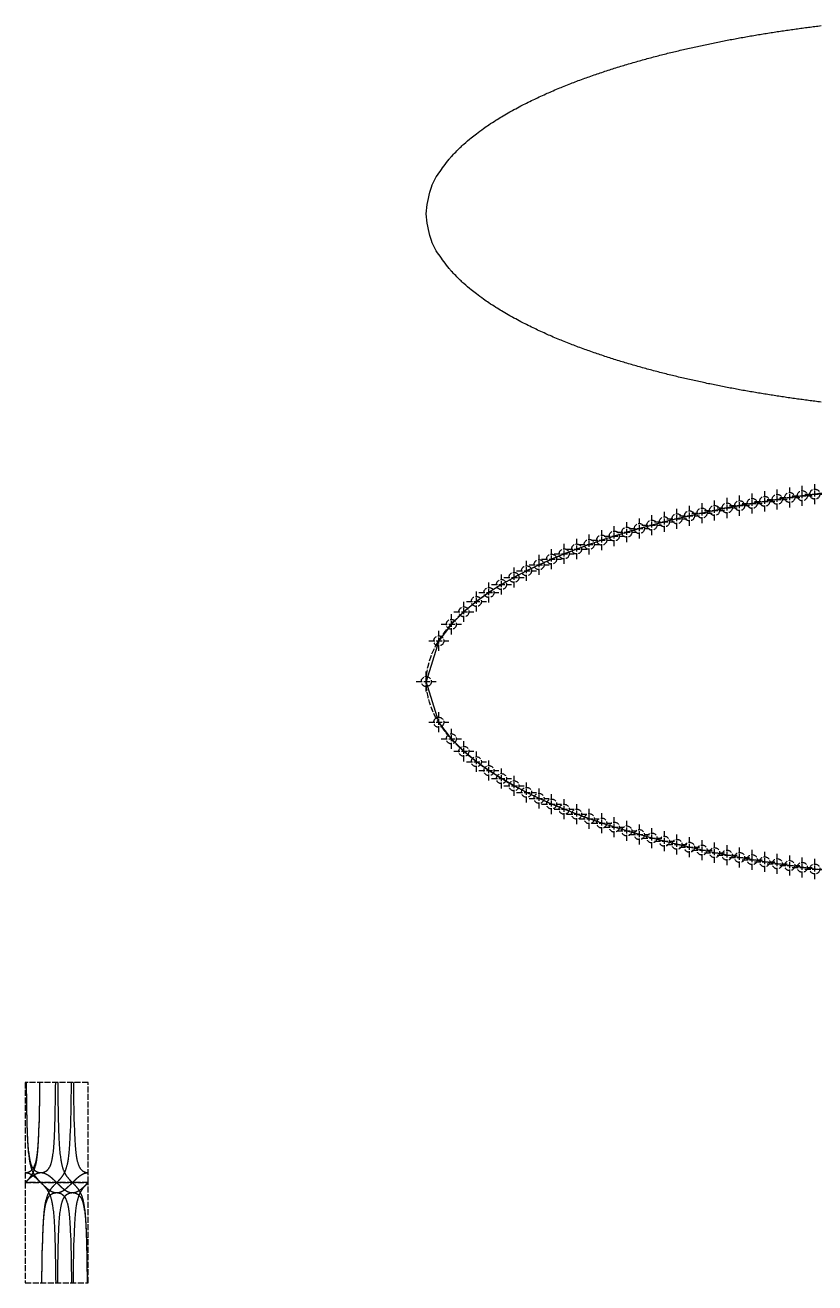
# Model space of a CAD drawing. Header units: millimetres. Extents: x 0 to 1270, y -21 to 350.
# Drawn here: x 0 to 78.8, y -10 to 115.5 of the extents above; entities that cross this region are included whole.
import ezdxf

# ---------------------------------------------------------------- set-up
doc = ezdxf.new("R2010")
doc.units = ezdxf.units.MM
doc.header["$LTSCALE"] = 0.05
doc.header["$PDMODE"] = 34
doc.header["$PDSIZE"] = 1
doc.linetypes.add('ACAD_ISO02W100', pattern=[15, 12, -3])
doc.layers.add('0-Object', color=7, linetype='Continuous', lineweight=30)
doc.layers.add('0-Sketch', color=32, linetype='ACAD_ISO02W100')

msp = doc.modelspace()

# ---------------------------------------------------------------- linework, layer by layer
at = {"layer": '0-Object'}
msp.add_lwpolyline([(79.381, 77.892, -0.0010201), (78.749, 77.971, -0.0010697), (78.132, 78.05, -0.001043), (77.499, 78.134, -0.0010978), (76.883, 78.218, -0.0010683), (76.249, 78.308, -0.0011286), (75.633, 78.398, -0.0010961), (74.999, 78.493, -0.0011627), (74.384, 78.589, -0.0011268), (73.749, 78.69, -0.0012003), (73.135, 78.791, -0.0011607), (72.499, 78.899, -0.0012419), (71.885, 79.006, -0.001198), (71.249, 79.12, -0.001288), (70.636, 79.233, -0.0012392), (69.999, 79.354, -0.0013391), (69.387, 79.473, -0.0012849), (68.749, 79.601, -0.001396), (68.138, 79.727, -0.0013356), (67.499, 79.863, -0.0014596), (66.889, 79.996, -0.001392), (66.249, 80.139, -0.0015309), (65.64, 80.279, -0.0014549), (64.999, 80.43, -0.001611), (64.391, 80.577, -0.0015253), (63.749, 80.737, -0.0017017), (63.142, 80.893, -0.0016045), (62.499, 81.062, -0.0018047), (61.893, 81.226, -0.0016939), (61.249, 81.405, -0.0019226), (60.645, 81.578, -0.0017954), (59.999, 81.767, -0.0020582), (59.397, 81.949, -0.0019112), (58.749, 82.151, -0.0022157), (58.149, 82.343, -0.0020443), (57.499, 82.557, -0.0024001), (56.901, 82.76, -0.0021983), (56.249, 82.988, -0.0026183), (55.653, 83.203, -0.002378), (54.999, 83.446, -0.0028796), (54.406, 83.673, -0.0025897), (53.749, 83.934, -0.0031969), (53.159, 84.175, -0.0028416), (52.499, 84.455, -0.0035887), (51.914, 84.713, -0.0031452), (51.249, 85.015, -0.0040821), (50.669, 85.29, -0.0035158), (49.999, 85.619, -0.0047191), (49.425, 85.913, -0.0039753), (48.749, 86.274, -0.0055666), (48.183, 86.591, -0.0045538), (47.499, 86.992, -0.0067399), (46.945, 87.334, -0.0052922), (46.249, 87.787, -0.0084527), (45.712, 88.158, -0.0062353), (44.999, 88.681, -0.0111516), (44.493, 89.081, -0.0073534), (43.749, 89.715, -0.0159639), (43.375, 90.065, -0.0065303), (42.499, 90.961, -0.0282153), (42.283, 91.216, -0.0054302), (41.249, 92.613, -0.0820513), (40.448, 94.221, -0.0588913), (39.999, 96.674), (39.999, 96.674), (39.999, 96.674), (39.999, 96.674), (39.999, 96.674), (39.999, 96.674), (39.999, 96.674), (39.999, 96.674), (39.999, 96.674), (39.999, 96.674), (39.999, 96.674), (39.999, 96.674), (39.999, 96.674), (39.999, 96.674), (39.999, 96.674), (39.999, 96.674), (39.999, 96.674), (39.999, 96.674), (39.999, 96.674), (39.999, 96.674), (39.999, 96.674), (39.999, 96.674), (39.999, 96.674), (39.999, 96.674), (39.999, 96.674), (39.999, 96.674), (39.999, 96.674), (39.999, 96.674), (39.999, 96.674), (39.999, 96.674), (39.999, 96.674), (39.999, 96.674), (39.999, 96.674), (39.999, 96.674), (39.999, 96.674), (39.999, 96.674), (39.999, 96.674), (39.999, 96.674), (39.999, 96.674), (39.999, 96.674), (39.999, 96.674), (39.999, 96.674), (39.999, 96.674), (39.999, 96.674), (39.999, 96.674), (39.999, 96.674), (39.999, 96.674), (39.999, 96.674), (39.999, 96.674), (39.999, 96.674), (39.999, 96.674), (39.999, 96.674), (39.999, 96.674), (39.999, 96.674), (39.999, 96.674), (39.999, 96.674), (39.999, 96.674), (39.999, 96.674), (39.999, 96.674), (39.999, 96.674), (39.999, 96.674), (39.999, 96.674), (39.999, 96.674), (39.999, 96.674), (39.999, 96.674), (39.999, 96.674), (39.999, 96.674), (39.999, 96.674), (39.999, 96.674), (39.999, 96.674), (39.999, 96.674), (39.999, 96.674), (39.999, 96.674), (39.999, 96.674), (39.999, 96.674), (39.999, 96.674), (39.999, 96.674), (39.999, 96.674), (39.999, 96.674), (39.999, 96.674), (39.999, 96.674), (39.999, 96.674), (39.999, 96.674), (39.999, 96.674), (39.999, 96.674), (39.999, 96.674), (39.999, 96.674), (39.999, 96.674), (39.999, 96.674), (39.999, 96.674), (39.999, 96.674), (39.999, 96.674), (39.999, 96.674), (39.999, 96.674), (39.999, 96.674), (39.999, 96.674), (39.999, 96.674), (39.999, 96.674), (39.999, 96.674), (39.999, 96.674), (39.999, 96.674), (39.999, 96.674), (39.999, 96.674, -0.0588913), (40.448, 99.128, -0.0820513), (41.249, 100.736, -0.0054302), (42.283, 102.132, -0.0282153), (42.499, 102.388, -0.0065303), (43.375, 103.284, -0.0159639), (43.749, 103.634, -0.0073534), (44.493, 104.268, -0.0111516), (44.999, 104.668, -0.0062353), (45.712, 105.191, -0.0084527), (46.249, 105.562, -0.0052922), (46.945, 106.015, -0.0067399), (47.499, 106.357, -0.0045538), (48.183, 106.758, -0.0055666), (48.749, 107.074, -0.0039753), (49.425, 107.436, -0.0047191), (49.999, 107.73, -0.0035158), (50.669, 108.059, -0.0040821), (51.249, 108.334, -0.0031452), (51.914, 108.636, -0.0035887), (52.499, 108.894, -0.0028416), (53.159, 109.173, -0.0031969), (53.749, 109.415, -0.0025897), (54.406, 109.676, -0.0028796), (54.999, 109.903, -0.002378), (55.653, 110.146, -0.0026183), (56.249, 110.361, -0.0021983), (56.901, 110.589, -0.0024001), (57.499, 110.792, -0.0020443), (58.149, 111.006, -0.0022157), (58.749, 111.198, -0.0019112), (59.397, 111.399, -0.0020582), (59.999, 111.582, -0.0017954), (60.645, 111.771, -0.0019226), (61.249, 111.944, -0.0016939), (61.893, 112.123, -0.0018047), (62.499, 112.287, -0.0016045), (63.142, 112.456, -0.0017017), (63.749, 112.612, -0.0015253), (64.391, 112.772, -0.001611), (64.999, 112.919, -0.0014549), (65.64, 113.07, -0.0015309), (66.249, 113.21, -0.001392), (66.889, 113.353, -0.0014596), (67.499, 113.486, -0.0013356), (68.138, 113.622, -0.001396), (68.749, 113.748, -0.0012849), (69.387, 113.876, -0.0013391), (69.999, 113.995, -0.0012392), (70.636, 114.116, -0.001288), (71.249, 114.229, -0.001198), (71.885, 114.343, -0.0012419), (72.499, 114.45, -0.0011607), (73.135, 114.558, -0.0012003), (73.749, 114.659, -0.0011268), (74.384, 114.76, -0.0011627), (74.999, 114.856, -0.0010961), (75.633, 114.951, -0.0011286), (76.249, 115.041, -0.0010683), (76.883, 115.13, -0.0010978), (77.499, 115.215, -0.001043), (78.132, 115.299, -0.0010697), (78.749, 115.378, -0.0010201), (79.381, 115.457, -0.0010443)], format="xyb", dxfattribs=at)
for points in [[(80, 68.856), (78.75, 68.704), (77.5, 68.54), (76.25, 68.366), (75, 68.181), (73.75, 67.984), (72.5, 67.776), (71.25, 67.554), (70, 67.321), (68.75, 67.073), (67.5, 66.812), (66.25, 66.536), (65, 66.245), (63.75, 65.937), (62.5, 65.612), (61.25, 65.27), (60, 64.907), (58.75, 64.524), (57.5, 64.118), (56.25, 63.687), (55, 63.229), (53.75, 62.741), (52.5, 62.219), (51.25, 61.659), (50, 61.055), (48.75, 60.4), (47.5, 59.682), (46.25, 58.888), (45, 57.993), (43.75, 56.96), (42.5, 55.713), (41.25, 54.061), (40, 50), (40, 50), (40, 50), (40, 50), (40, 50), (40, 50), (40, 50), (40, 50), (40, 50), (40, 50), (40, 50), (40, 50), (40, 50), (40, 50), (40, 50), (40, 50), (40, 50), (40, 50), (40, 50), (40, 50), (40, 50), (40, 50), (40, 50), (40, 50), (40, 50), (40, 50), (40, 50), (40, 50), (40, 50), (40, 50), (40, 50), (40, 50), (40, 50), (40, 50), (40, 50), (40, 50), (40, 50), (40, 50), (40, 50), (40, 50), (40, 50), (40, 50), (40, 50), (40, 50), (40, 50), (40, 50), (40, 50), (40, 50), (40, 50), (40, 50), (40, 50), (40, 50)], [(80, 31.144), (78.75, 31.296), (77.5, 31.46), (76.25, 31.634), (75, 31.819), (73.75, 32.016), (72.5, 32.224), (71.25, 32.446), (70, 32.679), (68.75, 32.927), (67.5, 33.188), (66.25, 33.464), (65, 33.755), (63.75, 34.063), (62.5, 34.388), (61.25, 34.73), (60, 35.093), (58.75, 35.476), (57.5, 35.882), (56.25, 36.313), (55, 36.771), (53.75, 37.259), (52.5, 37.781), (51.25, 38.341), (50, 38.945), (48.75, 39.6), (47.5, 40.318), (46.25, 41.112), (45, 42.007), (43.75, 43.04), (42.5, 44.287), (41.25, 45.939), (40, 50), (40, 50), (40, 50), (40, 50), (40, 50), (40, 50), (40, 50), (40, 50), (40, 50), (40, 50), (40, 50), (40, 50), (40, 50), (40, 50), (40, 50), (40, 50), (40, 50), (40, 50), (40, 50), (40, 50), (40, 50), (40, 50), (40, 50), (40, 50), (40, 50), (40, 50), (40, 50), (40, 50), (40, 50), (40, 50), (40, 50), (40, 50), (40, 50), (40, 50), (40, 50), (40, 50), (40, 50), (40, 50), (40, 50), (40, 50), (40, 50), (40, 50), (40, 50), (40, 50), (40, 50), (40, 50), (40, 50), (40, 50), (40, 50), (40, 50), (40, 50), (40, 50)], [(0, 0), (0.017, 0.017), (0.035, 0.035), (0.052, 0.052), (0.07, 0.07), (0.087, 0.087), (0.105, 0.105), (0.122, 0.123), (0.14, 0.141), (0.157, 0.158), (0.175, 0.176), (0.192, 0.194), (0.209, 0.213), (0.227, 0.231), (0.244, 0.249), (0.262, 0.268), (0.279, 0.287), (0.297, 0.306), (0.314, 0.325), (0.332, 0.344), (0.349, 0.364), (0.367, 0.384), (0.384, 0.404), (0.401, 0.424), (0.419, 0.445), (0.436, 0.466), (0.454, 0.488), (0.471, 0.51), (0.489, 0.532), (0.506, 0.554), (0.524, 0.577), (0.541, 0.601), (0.559, 0.625), (0.576, 0.649), (0.593, 0.675), (0.611, 0.7), (0.628, 0.727), (0.646, 0.754), (0.663, 0.781), (0.681, 0.81), (0.698, 0.839), (0.716, 0.869), (0.733, 0.9), (0.75, 0.933), (0.768, 0.966), (0.785, 1), (0.803, 1.036), (0.82, 1.072), (0.838, 1.111), (0.855, 1.15), (0.873, 1.192), (0.89, 1.235), (0.908, 1.28), (0.925, 1.327), (0.942, 1.376), (0.96, 1.428), (0.977, 1.483), (0.995, 1.54), (1.012, 1.6), (1.03, 1.664), (1.047, 1.732), (1.065, 1.804), (1.082, 1.881), (1.1, 1.963), (1.117, 2.05), (1.134, 2.145), (1.152, 2.246), (1.169, 2.356), (1.187, 2.475), (1.204, 2.605), (1.222, 2.747), (1.239, 2.904), (1.257, 3.078), (1.274, 3.271), (1.292, 3.487), (1.309, 3.732), (1.326, 4.011), (1.344, 4.331), (1.361, 4.705), (1.379, 5.145), (1.396, 5.671), (1.414, 6.314), (1.431, 7.115), (1.449, 8.144), (1.466, 9.514), (1.472, 10)], [(0, 1), (0.017, 1), (0.035, 1.001), (0.052, 1.001), (0.07, 1.002), (0.087, 1.004), (0.105, 1.006), (0.122, 1.008), (0.14, 1.01), (0.157, 1.012), (0.175, 1.015), (0.192, 1.019), (0.209, 1.022), (0.227, 1.026), (0.244, 1.031), (0.262, 1.035), (0.279, 1.04), (0.297, 1.046), (0.314, 1.051), (0.332, 1.058), (0.349, 1.064), (0.367, 1.071), (0.384, 1.079), (0.401, 1.086), (0.419, 1.095), (0.436, 1.103), (0.454, 1.113), (0.471, 1.122), (0.489, 1.133), (0.506, 1.143), (0.524, 1.155), (0.541, 1.167), (0.559, 1.179), (0.576, 1.192), (0.593, 1.206), (0.611, 1.221), (0.628, 1.236), (0.646, 1.252), (0.663, 1.269), (0.681, 1.287), (0.698, 1.305), (0.716, 1.325), (0.733, 1.346), (0.75, 1.367), (0.768, 1.39), (0.785, 1.414), (0.803, 1.44), (0.82, 1.466), (0.838, 1.494), (0.855, 1.524), (0.873, 1.556), (0.89, 1.589), (0.908, 1.624), (0.925, 1.662), (0.942, 1.701), (0.96, 1.743), (0.977, 1.788), (0.995, 1.836), (1.012, 1.887), (1.03, 1.942), (1.047, 2), (1.065, 2.063), (1.082, 2.13), (1.1, 2.203), (1.117, 2.281), (1.134, 2.366), (1.152, 2.459), (1.169, 2.559), (1.187, 2.669), (1.204, 2.79), (1.222, 2.924), (1.239, 3.072), (1.257, 3.236), (1.274, 3.42), (1.292, 3.628), (1.309, 3.864), (1.326, 4.134), (1.344, 4.445), (1.361, 4.81), (1.379, 5.241), (1.396, 5.759), (1.414, 6.392), (1.431, 7.185), (1.449, 8.206), (1.466, 9.567), (1.471, 10)], [(0.099, 10), (0.105, 9.514), (0.122, 8.144), (0.14, 7.115), (0.157, 6.314), (0.175, 5.671), (0.192, 5.145), (0.209, 4.705), (0.227, 4.331), (0.244, 4.011), (0.262, 3.732), (0.279, 3.487), (0.297, 3.271), (0.314, 3.078), (0.332, 2.904), (0.349, 2.747), (0.367, 2.605), (0.384, 2.475), (0.401, 2.356), (0.419, 2.246), (0.436, 2.145), (0.454, 2.05), (0.471, 1.963), (0.489, 1.881), (0.506, 1.804), (0.524, 1.732), (0.541, 1.664), (0.559, 1.6), (0.576, 1.54), (0.593, 1.483), (0.611, 1.428), (0.628, 1.376), (0.646, 1.327), (0.663, 1.28), (0.681, 1.235), (0.698, 1.192), (0.716, 1.15), (0.733, 1.111), (0.75, 1.072), (0.768, 1.036), (0.785, 1), (0.803, 0.966), (0.82, 0.933), (0.838, 0.9), (0.855, 0.869), (0.873, 0.839), (0.89, 0.81), (0.908, 0.781), (0.925, 0.754), (0.942, 0.727), (0.96, 0.7), (0.977, 0.675), (0.995, 0.649), (1.012, 0.625), (1.03, 0.601), (1.047, 0.577), (1.065, 0.554), (1.082, 0.532), (1.1, 0.51), (1.117, 0.488), (1.134, 0.466), (1.152, 0.445), (1.169, 0.424), (1.187, 0.404), (1.204, 0.384), (1.222, 0.364), (1.239, 0.344), (1.257, 0.325), (1.274, 0.306), (1.292, 0.287), (1.309, 0.268), (1.326, 0.249), (1.344, 0.231), (1.361, 0.213), (1.379, 0.194), (1.396, 0.176), (1.414, 0.158), (1.431, 0.141), (1.449, 0.123), (1.466, 0.105), (1.484, 0.087), (1.501, 0.07), (1.518, 0.052), (1.536, 0.035), (1.553, 0.017), (1.571, 0), (1.588, -0.017), (1.606, -0.035), (1.623, -0.052), (1.641, -0.07), (1.658, -0.087), (1.676, -0.105), (1.693, -0.123), (1.71, -0.141), (1.728, -0.158), (1.745, -0.176), (1.763, -0.194), (1.78, -0.213), (1.798, -0.231), (1.815, -0.249), (1.833, -0.268), (1.85, -0.287), (1.868, -0.306), (1.885, -0.325), (1.902, -0.344), (1.92, -0.364), (1.937, -0.384), (1.955, -0.404), (1.972, -0.424), (1.99, -0.445), (2.007, -0.466), (2.025, -0.488), (2.042, -0.51), (2.059, -0.532), (2.077, -0.554), (2.094, -0.577), (2.112, -0.601), (2.129, -0.625), (2.147, -0.649), (2.164, -0.675), (2.182, -0.7), (2.199, -0.727), (2.217, -0.754), (2.234, -0.781), (2.251, -0.81), (2.269, -0.839), (2.286, -0.869), (2.304, -0.9), (2.321, -0.933), (2.339, -0.966), (2.356, -1), (2.374, -1.036), (2.391, -1.072), (2.409, -1.111), (2.426, -1.15), (2.443, -1.192), (2.461, -1.235), (2.478, -1.28), (2.496, -1.327), (2.513, -1.376), (2.531, -1.428), (2.548, -1.483), (2.566, -1.54), (2.583, -1.6), (2.601, -1.664), (2.618, -1.732), (2.635, -1.804), (2.653, -1.881), (2.67, -1.963), (2.688, -2.05), (2.705, -2.145), (2.723, -2.246), (2.74, -2.356), (2.758, -2.475), (2.775, -2.605), (2.793, -2.747), (2.81, -2.904), (2.827, -3.078), (2.845, -3.271), (2.862, -3.487), (2.88, -3.732), (2.897, -4.011), (2.915, -4.331), (2.932, -4.705), (2.95, -5.145), (2.967, -5.671), (2.985, -6.314), (3.002, -7.115), (3.019, -8.144), (3.037, -9.514), (3.043, -10)], [(0.099, 10), (0.105, 9.567), (0.122, 8.206), (0.14, 7.185), (0.157, 6.392), (0.175, 5.759), (0.192, 5.241), (0.209, 4.81), (0.227, 4.445), (0.244, 4.134), (0.262, 3.864), (0.279, 3.628), (0.297, 3.42), (0.314, 3.236), (0.332, 3.072), (0.349, 2.924), (0.367, 2.79), (0.384, 2.669), (0.401, 2.559), (0.419, 2.459), (0.436, 2.366), (0.454, 2.281), (0.471, 2.203), (0.489, 2.13), (0.506, 2.063), (0.524, 2), (0.541, 1.942), (0.559, 1.887), (0.576, 1.836), (0.593, 1.788), (0.611, 1.743), (0.628, 1.701), (0.646, 1.662), (0.663, 1.624), (0.681, 1.589), (0.698, 1.556), (0.716, 1.524), (0.733, 1.494), (0.75, 1.466), (0.768, 1.44), (0.785, 1.414), (0.803, 1.39), (0.82, 1.367), (0.838, 1.346), (0.855, 1.325), (0.873, 1.305), (0.89, 1.287), (0.908, 1.269), (0.925, 1.252), (0.942, 1.236), (0.96, 1.221), (0.977, 1.206), (0.995, 1.192), (1.012, 1.179), (1.03, 1.167), (1.047, 1.155), (1.065, 1.143), (1.082, 1.133), (1.1, 1.122), (1.117, 1.113), (1.134, 1.103), (1.152, 1.095), (1.169, 1.086), (1.187, 1.079), (1.204, 1.071), (1.222, 1.064), (1.239, 1.058), (1.257, 1.051), (1.274, 1.046), (1.292, 1.04), (1.309, 1.035), (1.326, 1.031), (1.344, 1.026), (1.361, 1.022), (1.379, 1.019), (1.396, 1.015), (1.414, 1.012), (1.431, 1.01), (1.449, 1.008), (1.466, 1.006), (1.484, 1.004), (1.501, 1.002), (1.518, 1.001), (1.536, 1.001), (1.553, 1), (1.571, 1), (1.588, 1), (1.606, 1.001), (1.623, 1.001), (1.641, 1.002), (1.658, 1.004), (1.676, 1.006), (1.693, 1.008), (1.71, 1.01), (1.728, 1.012), (1.745, 1.015), (1.763, 1.019), (1.78, 1.022), (1.798, 1.026), (1.815, 1.031), (1.833, 1.035), (1.85, 1.04), (1.868, 1.046), (1.885, 1.051), (1.902, 1.058), (1.92, 1.064), (1.937, 1.071), (1.955, 1.079), (1.972, 1.086), (1.99, 1.095), (2.007, 1.103), (2.025, 1.113), (2.042, 1.122), (2.059, 1.133), (2.077, 1.143), (2.094, 1.155), (2.112, 1.167), (2.129, 1.179), (2.147, 1.192), (2.164, 1.206), (2.182, 1.221), (2.199, 1.236), (2.217, 1.252), (2.234, 1.269), (2.251, 1.287), (2.269, 1.305), (2.286, 1.325), (2.304, 1.346), (2.321, 1.367), (2.339, 1.39), (2.356, 1.414), (2.374, 1.44), (2.391, 1.466), (2.409, 1.494), (2.426, 1.524), (2.443, 1.556), (2.461, 1.589), (2.478, 1.624), (2.496, 1.662), (2.513, 1.701), (2.531, 1.743), (2.548, 1.788), (2.566, 1.836), (2.583, 1.887), (2.601, 1.942), (2.618, 2), (2.635, 2.063), (2.653, 2.13), (2.67, 2.203), (2.688, 2.281), (2.705, 2.366), (2.723, 2.459), (2.74, 2.559), (2.758, 2.669), (2.775, 2.79), (2.793, 2.924), (2.81, 3.072), (2.827, 3.236), (2.845, 3.42), (2.862, 3.628), (2.88, 3.864), (2.897, 4.134), (2.915, 4.445), (2.932, 4.81), (2.95, 5.241), (2.967, 5.759), (2.985, 6.392), (3.002, 7.185), (3.019, 8.206), (3.037, 9.567), (3.042, 10)], [(1.67, -10), (1.676, -9.514), (1.693, -8.144), (1.71, -7.115), (1.728, -6.314), (1.745, -5.671), (1.763, -5.145), (1.78, -4.705), (1.798, -4.331), (1.815, -4.011), (1.833, -3.732), (1.85, -3.487), (1.868, -3.271), (1.885, -3.078), (1.902, -2.904), (1.92, -2.747), (1.937, -2.605), (1.955, -2.475), (1.972, -2.356), (1.99, -2.246), (2.007, -2.145), (2.025, -2.05), (2.042, -1.963), (2.059, -1.881), (2.077, -1.804), (2.094, -1.732), (2.112, -1.664), (2.129, -1.6), (2.147, -1.54), (2.164, -1.483), (2.182, -1.428), (2.199, -1.376), (2.217, -1.327), (2.234, -1.28), (2.251, -1.235), (2.269, -1.192), (2.286, -1.15), (2.304, -1.111), (2.321, -1.072), (2.339, -1.036), (2.356, -1), (2.374, -0.966), (2.391, -0.933), (2.409, -0.9), (2.426, -0.869), (2.443, -0.839), (2.461, -0.81), (2.478, -0.781), (2.496, -0.754), (2.513, -0.727), (2.531, -0.7), (2.548, -0.675), (2.566, -0.649), (2.583, -0.625), (2.601, -0.601), (2.618, -0.577), (2.635, -0.554), (2.653, -0.532), (2.67, -0.51), (2.688, -0.488), (2.705, -0.466), (2.723, -0.445), (2.74, -0.424), (2.758, -0.404), (2.775, -0.384), (2.793, -0.364), (2.81, -0.344), (2.827, -0.325), (2.845, -0.306), (2.862, -0.287), (2.88, -0.268), (2.897, -0.249), (2.915, -0.231), (2.932, -0.213), (2.95, -0.194), (2.967, -0.176), (2.985, -0.158), (3.002, -0.141), (3.019, -0.123), (3.037, -0.105), (3.054, -0.087), (3.072, -0.07), (3.089, -0.052), (3.107, -0.035), (3.124, -0.017), (3.142, 0), (3.159, 0.017), (3.176, 0.035), (3.194, 0.052), (3.211, 0.07), (3.229, 0.087), (3.246, 0.105), (3.264, 0.123), (3.281, 0.141), (3.299, 0.158), (3.316, 0.176), (3.334, 0.194), (3.351, 0.213), (3.368, 0.231), (3.386, 0.249), (3.403, 0.268), (3.421, 0.287), (3.438, 0.306), (3.456, 0.325), (3.473, 0.344), (3.491, 0.364), (3.508, 0.384), (3.526, 0.404), (3.543, 0.424), (3.56, 0.445), (3.578, 0.466), (3.595, 0.488), (3.613, 0.51), (3.63, 0.532), (3.648, 0.554), (3.665, 0.577), (3.683, 0.601), (3.7, 0.625), (3.718, 0.649), (3.735, 0.675), (3.752, 0.7), (3.77, 0.727), (3.787, 0.754), (3.805, 0.781), (3.822, 0.81), (3.84, 0.839), (3.857, 0.869), (3.875, 0.9), (3.892, 0.933), (3.91, 0.966), (3.927, 1), (3.944, 1.036), (3.962, 1.072), (3.979, 1.111), (3.997, 1.15), (4.014, 1.192), (4.032, 1.235), (4.049, 1.28), (4.067, 1.327), (4.084, 1.376), (4.102, 1.428), (4.119, 1.483), (4.136, 1.54), (4.154, 1.6), (4.171, 1.664), (4.189, 1.732), (4.206, 1.804), (4.224, 1.881), (4.241, 1.963), (4.259, 2.05), (4.276, 2.145), (4.294, 2.246), (4.311, 2.356), (4.328, 2.475), (4.346, 2.605), (4.363, 2.747), (4.381, 2.904), (4.398, 3.078), (4.416, 3.271), (4.433, 3.487), (4.451, 3.732), (4.468, 4.011), (4.485, 4.331), (4.503, 4.705), (4.52, 5.145), (4.538, 5.671), (4.555, 6.314), (4.573, 7.115), (4.59, 8.144), (4.608, 9.514), (4.613, 10)], [(3.241, 10), (3.246, 9.514), (3.264, 8.144), (3.281, 7.115), (3.299, 6.314), (3.316, 5.671), (3.334, 5.145), (3.351, 4.705), (3.368, 4.331), (3.386, 4.011), (3.403, 3.732), (3.421, 3.487), (3.438, 3.271), (3.456, 3.078), (3.473, 2.904), (3.491, 2.747), (3.508, 2.605), (3.526, 2.475), (3.543, 2.356), (3.56, 2.246), (3.578, 2.145), (3.595, 2.05), (3.613, 1.963), (3.63, 1.881), (3.648, 1.804), (3.665, 1.732), (3.683, 1.664), (3.7, 1.6), (3.718, 1.54), (3.735, 1.483), (3.752, 1.428), (3.77, 1.376), (3.787, 1.327), (3.805, 1.28), (3.822, 1.235), (3.84, 1.192), (3.857, 1.15), (3.875, 1.111), (3.892, 1.072), (3.91, 1.036), (3.927, 1), (3.944, 0.966), (3.962, 0.933), (3.979, 0.9), (3.997, 0.869), (4.014, 0.839), (4.032, 0.81), (4.049, 0.781), (4.067, 0.754), (4.084, 0.727), (4.102, 0.7), (4.119, 0.675), (4.136, 0.649), (4.154, 0.625), (4.171, 0.601), (4.189, 0.577), (4.206, 0.554), (4.224, 0.532), (4.241, 0.51), (4.259, 0.488), (4.276, 0.466), (4.294, 0.445), (4.311, 0.424), (4.328, 0.404), (4.346, 0.384), (4.363, 0.364), (4.381, 0.344), (4.398, 0.325), (4.416, 0.306), (4.433, 0.287), (4.451, 0.268), (4.468, 0.249), (4.485, 0.231), (4.503, 0.213), (4.52, 0.194), (4.538, 0.176), (4.555, 0.158), (4.573, 0.141), (4.59, 0.123), (4.608, 0.105), (4.625, 0.087), (4.643, 0.07), (4.66, 0.052), (4.677, 0.035), (4.695, 0.017), (4.712, 0), (4.73, -0.017), (4.747, -0.035), (4.765, -0.052), (4.782, -0.07), (4.8, -0.087), (4.817, -0.105), (4.835, -0.123), (4.852, -0.141), (4.869, -0.158), (4.887, -0.176), (4.904, -0.194), (4.922, -0.213), (4.939, -0.231), (4.957, -0.249), (4.974, -0.268), (4.992, -0.287), (5.009, -0.306), (5.027, -0.325), (5.044, -0.344), (5.061, -0.364), (5.079, -0.384), (5.096, -0.404), (5.114, -0.424), (5.131, -0.445), (5.149, -0.466), (5.166, -0.488), (5.184, -0.51), (5.201, -0.532), (5.219, -0.554), (5.236, -0.577), (5.253, -0.601), (5.271, -0.625), (5.288, -0.649), (5.306, -0.675), (5.323, -0.7), (5.341, -0.727), (5.358, -0.754), (5.376, -0.781), (5.393, -0.81), (5.411, -0.839), (5.428, -0.869), (5.445, -0.9), (5.463, -0.933), (5.48, -0.966), (5.498, -1), (5.515, -1.036), (5.533, -1.072), (5.55, -1.111), (5.568, -1.15), (5.585, -1.192), (5.603, -1.235), (5.62, -1.28), (5.637, -1.327), (5.655, -1.376), (5.672, -1.428), (5.69, -1.483), (5.707, -1.54), (5.725, -1.6), (5.742, -1.664), (5.76, -1.732), (5.777, -1.804), (5.794, -1.881), (5.812, -1.963), (5.829, -2.05), (5.847, -2.145), (5.864, -2.246), (5.882, -2.356), (5.899, -2.475), (5.917, -2.605), (5.934, -2.747), (5.952, -2.904), (5.969, -3.078), (5.986, -3.271), (6.004, -3.487), (6.021, -3.732), (6.039, -4.011), (6.056, -4.331), (6.074, -4.705), (6.091, -5.145), (6.109, -5.671), (6.126, -6.314), (6.144, -7.115), (6.161, -8.144), (6.178, -9.514), (6.184, -10)], [(4.812, 10), (4.817, 9.567), (4.835, 8.206), (4.852, 7.185), (4.869, 6.392), (4.887, 5.759), (4.904, 5.241), (4.922, 4.81), (4.939, 4.445), (4.957, 4.134), (4.974, 3.864), (4.992, 3.628), (5.009, 3.42), (5.027, 3.236), (5.044, 3.072), (5.061, 2.924), (5.079, 2.79), (5.096, 2.669), (5.114, 2.559), (5.131, 2.459), (5.149, 2.366), (5.166, 2.281), (5.184, 2.203), (5.201, 2.13), (5.219, 2.063), (5.236, 2), (5.253, 1.942), (5.271, 1.887), (5.288, 1.836), (5.306, 1.788), (5.323, 1.743), (5.341, 1.701), (5.358, 1.662), (5.376, 1.624), (5.393, 1.589), (5.411, 1.556), (5.428, 1.524), (5.445, 1.494), (5.463, 1.466), (5.48, 1.44), (5.498, 1.414), (5.515, 1.39), (5.533, 1.367), (5.55, 1.346), (5.568, 1.325), (5.585, 1.305), (5.603, 1.287), (5.62, 1.269), (5.637, 1.252), (5.655, 1.236), (5.672, 1.221), (5.69, 1.206), (5.707, 1.192), (5.725, 1.179), (5.742, 1.167), (5.76, 1.155), (5.777, 1.143), (5.794, 1.133), (5.812, 1.122), (5.829, 1.113), (5.847, 1.103), (5.864, 1.095), (5.882, 1.086), (5.899, 1.079), (5.917, 1.071), (5.934, 1.064), (5.952, 1.058), (5.969, 1.051), (5.986, 1.046), (6.004, 1.04), (6.021, 1.035), (6.039, 1.031), (6.056, 1.026), (6.074, 1.022), (6.091, 1.019), (6.109, 1.015), (6.126, 1.012), (6.144, 1.01), (6.161, 1.008), (6.178, 1.006), (6.196, 1.004), (6.213, 1.002), (6.231, 1.001), (6.248, 1.001), (6.266, 1)], [(1.67, -10), (1.676, -9.567), (1.693, -8.206), (1.71, -7.185), (1.728, -6.392), (1.745, -5.759), (1.763, -5.241), (1.78, -4.81), (1.798, -4.445), (1.815, -4.134), (1.833, -3.864), (1.85, -3.628), (1.868, -3.42), (1.885, -3.236), (1.902, -3.072), (1.92, -2.924), (1.937, -2.79), (1.955, -2.669), (1.972, -2.559), (1.99, -2.459), (2.007, -2.366), (2.025, -2.281), (2.042, -2.203), (2.059, -2.13), (2.077, -2.063), (2.094, -2), (2.112, -1.942), (2.129, -1.887), (2.147, -1.836), (2.164, -1.788), (2.182, -1.743), (2.199, -1.701), (2.217, -1.662), (2.234, -1.624), (2.251, -1.589), (2.269, -1.556), (2.286, -1.524), (2.304, -1.494), (2.321, -1.466), (2.339, -1.44), (2.356, -1.414), (2.374, -1.39), (2.391, -1.367), (2.409, -1.346), (2.426, -1.325), (2.443, -1.305), (2.461, -1.287), (2.478, -1.269), (2.496, -1.252), (2.513, -1.236), (2.531, -1.221), (2.548, -1.206), (2.566, -1.192), (2.583, -1.179), (2.601, -1.167), (2.618, -1.155), (2.635, -1.143), (2.653, -1.133), (2.67, -1.122), (2.688, -1.113), (2.705, -1.103), (2.723, -1.095), (2.74, -1.086), (2.758, -1.079), (2.775, -1.071), (2.793, -1.064), (2.81, -1.058), (2.827, -1.051), (2.845, -1.046), (2.862, -1.04), (2.88, -1.035), (2.897, -1.031), (2.915, -1.026), (2.932, -1.022), (2.95, -1.019), (2.967, -1.015), (2.985, -1.012), (3.002, -1.01), (3.019, -1.008), (3.037, -1.006), (3.054, -1.004), (3.072, -1.002), (3.089, -1.001), (3.107, -1.001), (3.124, -1), (3.142, -1), (3.159, -1), (3.176, -1.001), (3.194, -1.001), (3.211, -1.002), (3.229, -1.004), (3.246, -1.006), (3.264, -1.008), (3.281, -1.01), (3.299, -1.012), (3.316, -1.015), (3.334, -1.019), (3.351, -1.022), (3.368, -1.026), (3.386, -1.031), (3.403, -1.035), (3.421, -1.04), (3.438, -1.046), (3.456, -1.051), (3.473, -1.058), (3.491, -1.064), (3.508, -1.071), (3.526, -1.079), (3.543, -1.086), (3.56, -1.095), (3.578, -1.103), (3.595, -1.113), (3.613, -1.122), (3.63, -1.133), (3.648, -1.143), (3.665, -1.155), (3.683, -1.167), (3.7, -1.179), (3.718, -1.192), (3.735, -1.206), (3.752, -1.221), (3.77, -1.236), (3.787, -1.252), (3.805, -1.269), (3.822, -1.287), (3.84, -1.305), (3.857, -1.325), (3.875, -1.346), (3.892, -1.367), (3.91, -1.39), (3.927, -1.414), (3.944, -1.44), (3.962, -1.466), (3.979, -1.494), (3.997, -1.524), (4.014, -1.556), (4.032, -1.589), (4.049, -1.624), (4.067, -1.662), (4.084, -1.701), (4.102, -1.743), (4.119, -1.788), (4.136, -1.836), (4.154, -1.887), (4.171, -1.942), (4.189, -2), (4.206, -2.063), (4.224, -2.13), (4.241, -2.203), (4.259, -2.281), (4.276, -2.366), (4.294, -2.459), (4.311, -2.559), (4.328, -2.669), (4.346, -2.79), (4.363, -2.924), (4.381, -3.072), (4.398, -3.236), (4.416, -3.42), (4.433, -3.628), (4.451, -3.864), (4.468, -4.134), (4.485, -4.445), (4.503, -4.81), (4.52, -5.241), (4.538, -5.759), (4.555, -6.392), (4.573, -7.185), (4.59, -8.206), (4.608, -9.567), (4.613, -10)], [(3.241, -10), (3.246, -9.567), (3.264, -8.206), (3.281, -7.185), (3.299, -6.392), (3.316, -5.759), (3.334, -5.241), (3.351, -4.81), (3.368, -4.445), (3.386, -4.134), (3.403, -3.864), (3.421, -3.628), (3.438, -3.42), (3.456, -3.236), (3.473, -3.072), (3.491, -2.924), (3.508, -2.79), (3.526, -2.669), (3.543, -2.559), (3.56, -2.459), (3.578, -2.366), (3.595, -2.281), (3.613, -2.203), (3.63, -2.13), (3.648, -2.063), (3.665, -2), (3.683, -1.942), (3.7, -1.887), (3.718, -1.836), (3.735, -1.788), (3.752, -1.743), (3.77, -1.701), (3.787, -1.662), (3.805, -1.624), (3.822, -1.589), (3.84, -1.556), (3.857, -1.524), (3.875, -1.494), (3.892, -1.466), (3.91, -1.44), (3.927, -1.414), (3.944, -1.39), (3.962, -1.367), (3.979, -1.346), (3.997, -1.325), (4.014, -1.305), (4.032, -1.287), (4.049, -1.269), (4.067, -1.252), (4.084, -1.236), (4.102, -1.221), (4.119, -1.206), (4.136, -1.192), (4.154, -1.179), (4.171, -1.167), (4.189, -1.155), (4.206, -1.143), (4.224, -1.133), (4.241, -1.122), (4.259, -1.113), (4.276, -1.103), (4.294, -1.095), (4.311, -1.086), (4.328, -1.079), (4.346, -1.071), (4.363, -1.064), (4.381, -1.058), (4.398, -1.051), (4.416, -1.046), (4.433, -1.04), (4.451, -1.035), (4.468, -1.031), (4.485, -1.026), (4.503, -1.022), (4.52, -1.019), (4.538, -1.015), (4.555, -1.012), (4.573, -1.01), (4.59, -1.008), (4.608, -1.006), (4.625, -1.004), (4.643, -1.002), (4.66, -1.001), (4.677, -1.001), (4.695, -1), (4.712, -1), (4.73, -1), (4.747, -1.001), (4.765, -1.001), (4.782, -1.002), (4.8, -1.004), (4.817, -1.006), (4.835, -1.008), (4.852, -1.01), (4.869, -1.012), (4.887, -1.015), (4.904, -1.019), (4.922, -1.022), (4.939, -1.026), (4.957, -1.031), (4.974, -1.035), (4.992, -1.04), (5.009, -1.046), (5.027, -1.051), (5.044, -1.058), (5.061, -1.064), (5.079, -1.071), (5.096, -1.079), (5.114, -1.086), (5.131, -1.095), (5.149, -1.103), (5.166, -1.113), (5.184, -1.122), (5.201, -1.133), (5.219, -1.143), (5.236, -1.155), (5.253, -1.167), (5.271, -1.179), (5.288, -1.192), (5.306, -1.206), (5.323, -1.221), (5.341, -1.236), (5.358, -1.252), (5.376, -1.269), (5.393, -1.287), (5.411, -1.305), (5.428, -1.325), (5.445, -1.346), (5.463, -1.367), (5.48, -1.39), (5.498, -1.414), (5.515, -1.44), (5.533, -1.466), (5.55, -1.494), (5.568, -1.524), (5.585, -1.556), (5.603, -1.589), (5.62, -1.624), (5.637, -1.662), (5.655, -1.701), (5.672, -1.743), (5.69, -1.788), (5.707, -1.836), (5.725, -1.887), (5.742, -1.942), (5.76, -2), (5.777, -2.063), (5.794, -2.13), (5.812, -2.203), (5.829, -2.281), (5.847, -2.366), (5.864, -2.459), (5.882, -2.559), (5.899, -2.669), (5.917, -2.79), (5.934, -2.924), (5.952, -3.072), (5.969, -3.236), (5.986, -3.42), (6.004, -3.628), (6.021, -3.864), (6.039, -4.134), (6.056, -4.445), (6.074, -4.81), (6.091, -5.241), (6.109, -5.759), (6.126, -6.392), (6.144, -7.185), (6.161, -8.206), (6.178, -9.567), (6.184, -10)], [(4.811, -10), (4.817, -9.514), (4.835, -8.144), (4.852, -7.115), (4.869, -6.314), (4.887, -5.671), (4.904, -5.145), (4.922, -4.705), (4.939, -4.331), (4.957, -4.011), (4.974, -3.732), (4.992, -3.487), (5.009, -3.271), (5.027, -3.078), (5.044, -2.904), (5.061, -2.747), (5.079, -2.605), (5.096, -2.475), (5.114, -2.356), (5.131, -2.246), (5.149, -2.145), (5.166, -2.05), (5.184, -1.963), (5.201, -1.881), (5.219, -1.804), (5.236, -1.732), (5.253, -1.664), (5.271, -1.6), (5.288, -1.54), (5.306, -1.483), (5.323, -1.428), (5.341, -1.376), (5.358, -1.327), (5.376, -1.28), (5.393, -1.235), (5.411, -1.192), (5.428, -1.15), (5.445, -1.111), (5.463, -1.072), (5.48, -1.036), (5.498, -1), (5.515, -0.966), (5.533, -0.933), (5.55, -0.9), (5.568, -0.869), (5.585, -0.839), (5.603, -0.81), (5.62, -0.781), (5.637, -0.754), (5.655, -0.727), (5.672, -0.7), (5.69, -0.675), (5.707, -0.649), (5.725, -0.625), (5.742, -0.601), (5.76, -0.577), (5.777, -0.554), (5.794, -0.532), (5.812, -0.51), (5.829, -0.488), (5.847, -0.466), (5.864, -0.445), (5.882, -0.424), (5.899, -0.404), (5.917, -0.384), (5.934, -0.364), (5.952, -0.344), (5.969, -0.325), (5.986, -0.306), (6.004, -0.287), (6.021, -0.268), (6.039, -0.249), (6.056, -0.231), (6.074, -0.213), (6.091, -0.194), (6.109, -0.176), (6.126, -0.158), (6.144, -0.141), (6.161, -0.123), (6.178, -0.105), (6.196, -0.087), (6.213, -0.07), (6.231, -0.052), (6.248, -0.035), (6.266, -0.017)]]:
    msp.add_lwpolyline(points, dxfattribs=at)
for points in [[(0, 0), (0.017, 0.017), (0.035, 0.035), (0.052, 0.052), (0.07, 0.07), (0.087, 0.087), (0.105, 0.105), (0.122, 0.122), (0.14, 0.139), (0.157, 0.156), (0.175, 0.174), (0.192, 0.191), (0.209, 0.208), (0.227, 0.225), (0.244, 0.242), (0.262, 0.259), (0.279, 0.276), (0.297, 0.292), (0.314, 0.309), (0.332, 0.326), (0.349, 0.342), (0.367, 0.358), (0.384, 0.375), (0.401, 0.391), (0.419, 0.407), (0.436, 0.423), (0.454, 0.438), (0.471, 0.454), (0.489, 0.469), (0.506, 0.485), (0.524, 0.5), (0.541, 0.515), (0.559, 0.53), (0.576, 0.545), (0.593, 0.559), (0.611, 0.574), (0.628, 0.588), (0.646, 0.602), (0.663, 0.616), (0.681, 0.629), (0.698, 0.643), (0.716, 0.656), (0.733, 0.669), (0.75, 0.682), (0.768, 0.695), (0.785, 0.707), (0.803, 0.719), (0.82, 0.731), (0.838, 0.743), (0.855, 0.755), (0.873, 0.766), (0.89, 0.777), (0.908, 0.788), (0.925, 0.799), (0.942, 0.809), (0.96, 0.819), (0.977, 0.829), (0.995, 0.839), (1.012, 0.848), (1.03, 0.857), (1.047, 0.866), (1.065, 0.875), (1.082, 0.883), (1.1, 0.891), (1.117, 0.899), (1.134, 0.906), (1.152, 0.914), (1.169, 0.921), (1.187, 0.927), (1.204, 0.934), (1.222, 0.94), (1.239, 0.946), (1.257, 0.951), (1.274, 0.956), (1.292, 0.961), (1.309, 0.966), (1.326, 0.97), (1.344, 0.974), (1.361, 0.978), (1.379, 0.982), (1.396, 0.985), (1.414, 0.988), (1.431, 0.99), (1.449, 0.993), (1.466, 0.995), (1.484, 0.996), (1.501, 0.998), (1.518, 0.999), (1.536, 0.999), (1.553, 1), (1.571, 1), (1.588, 1), (1.606, 0.999), (1.623, 0.999), (1.641, 0.998), (1.658, 0.996), (1.676, 0.995), (1.693, 0.993), (1.71, 0.99), (1.728, 0.988), (1.745, 0.985), (1.763, 0.982), (1.78, 0.978), (1.798, 0.974), (1.815, 0.97), (1.833, 0.966), (1.85, 0.961), (1.868, 0.956), (1.885, 0.951), (1.902, 0.946), (1.92, 0.94), (1.937, 0.934), (1.955, 0.927), (1.972, 0.921), (1.99, 0.914), (2.007, 0.906), (2.025, 0.899), (2.042, 0.891), (2.059, 0.883), (2.077, 0.875), (2.094, 0.866), (2.112, 0.857), (2.129, 0.848), (2.147, 0.839), (2.164, 0.829), (2.182, 0.819), (2.199, 0.809), (2.217, 0.799), (2.234, 0.788), (2.251, 0.777), (2.269, 0.766), (2.286, 0.755), (2.304, 0.743), (2.321, 0.731), (2.339, 0.719), (2.356, 0.707), (2.374, 0.695), (2.391, 0.682), (2.409, 0.669), (2.426, 0.656), (2.443, 0.643), (2.461, 0.629), (2.478, 0.616), (2.496, 0.602), (2.513, 0.588), (2.531, 0.574), (2.548, 0.559), (2.566, 0.545), (2.583, 0.53), (2.601, 0.515), (2.618, 0.5), (2.635, 0.485), (2.653, 0.469), (2.67, 0.454), (2.688, 0.438), (2.705, 0.423), (2.723, 0.407), (2.74, 0.391), (2.758, 0.375), (2.775, 0.358), (2.793, 0.342), (2.81, 0.326), (2.827, 0.309), (2.845, 0.292), (2.862, 0.276), (2.88, 0.259), (2.897, 0.242), (2.915, 0.225), (2.932, 0.208), (2.95, 0.191), (2.967, 0.174), (2.985, 0.156), (3.002, 0.139), (3.019, 0.122), (3.037, 0.105), (3.054, 0.087), (3.072, 0.07), (3.089, 0.052), (3.107, 0.035), (3.124, 0.017), (3.142, 0), (3.159, -0.017), (3.176, -0.035), (3.194, -0.052), (3.211, -0.07), (3.229, -0.087), (3.246, -0.105), (3.264, -0.122), (3.281, -0.139), (3.299, -0.156), (3.316, -0.174), (3.334, -0.191), (3.351, -0.208), (3.368, -0.225), (3.386, -0.242), (3.403, -0.259), (3.421, -0.276), (3.438, -0.292), (3.456, -0.309), (3.473, -0.326), (3.491, -0.342), (3.508, -0.358), (3.526, -0.375), (3.543, -0.391), (3.56, -0.407), (3.578, -0.423), (3.595, -0.438), (3.613, -0.454), (3.63, -0.469), (3.648, -0.485), (3.665, -0.5), (3.683, -0.515), (3.7, -0.53), (3.718, -0.545), (3.735, -0.559), (3.752, -0.574), (3.77, -0.588), (3.787, -0.602), (3.805, -0.616), (3.822, -0.629), (3.84, -0.643), (3.857, -0.656), (3.875, -0.669), (3.892, -0.682), (3.91, -0.695), (3.927, -0.707), (3.944, -0.719), (3.962, -0.731), (3.979, -0.743), (3.997, -0.755), (4.014, -0.766), (4.032, -0.777), (4.049, -0.788), (4.067, -0.799), (4.084, -0.809), (4.102, -0.819), (4.119, -0.829), (4.136, -0.839), (4.154, -0.848), (4.171, -0.857), (4.189, -0.866), (4.206, -0.875), (4.224, -0.883), (4.241, -0.891), (4.259, -0.899), (4.276, -0.906), (4.294, -0.914), (4.311, -0.921), (4.328, -0.927), (4.346, -0.934), (4.363, -0.94), (4.381, -0.946), (4.398, -0.951), (4.416, -0.956), (4.433, -0.961), (4.451, -0.966), (4.468, -0.97), (4.485, -0.974), (4.503, -0.978), (4.52, -0.982), (4.538, -0.985), (4.555, -0.988), (4.573, -0.99), (4.59, -0.993), (4.608, -0.995), (4.625, -0.996), (4.643, -0.998), (4.66, -0.999), (4.677, -0.999), (4.695, -1), (4.712, -1), (4.73, -1), (4.747, -0.999), (4.765, -0.999), (4.782, -0.998), (4.8, -0.996), (4.817, -0.995), (4.835, -0.993), (4.852, -0.99), (4.869, -0.988), (4.887, -0.985), (4.904, -0.982), (4.922, -0.978), (4.939, -0.974), (4.957, -0.97), (4.974, -0.966), (4.992, -0.961), (5.009, -0.956), (5.027, -0.951), (5.044, -0.946), (5.061, -0.94), (5.079, -0.934), (5.096, -0.927), (5.114, -0.921), (5.131, -0.914), (5.149, -0.906), (5.166, -0.899), (5.184, -0.891), (5.201, -0.883), (5.219, -0.875), (5.236, -0.866), (5.253, -0.857), (5.271, -0.848), (5.288, -0.839), (5.306, -0.829), (5.323, -0.819), (5.341, -0.809), (5.358, -0.799), (5.376, -0.788), (5.393, -0.777), (5.411, -0.766), (5.428, -0.755), (5.445, -0.743), (5.463, -0.731), (5.48, -0.719), (5.498, -0.707), (5.515, -0.695), (5.533, -0.682), (5.55, -0.669), (5.568, -0.656), (5.585, -0.643), (5.603, -0.629), (5.62, -0.616), (5.637, -0.602), (5.655, -0.588), (5.672, -0.574), (5.69, -0.559), (5.707, -0.545), (5.725, -0.53), (5.742, -0.515), (5.76, -0.5), (5.777, -0.485), (5.794, -0.469), (5.812, -0.454), (5.829, -0.438), (5.847, -0.423), (5.864, -0.407), (5.882, -0.391), (5.899, -0.375), (5.917, -0.358), (5.934, -0.342), (5.952, -0.326), (5.969, -0.309), (5.986, -0.292), (6.004, -0.276), (6.021, -0.259), (6.039, -0.242), (6.056, -0.225), (6.074, -0.208), (6.091, -0.191), (6.109, -0.174), (6.126, -0.156), (6.144, -0.139), (6.161, -0.122), (6.178, -0.105), (6.196, -0.087), (6.213, -0.07), (6.231, -0.052), (6.248, -0.035), (6.266, -0.017)], [(0, 1), (0.017, 1), (0.035, 0.999), (0.052, 0.999), (0.07, 0.998), (0.087, 0.996), (0.105, 0.995), (0.122, 0.993), (0.14, 0.99), (0.157, 0.988), (0.175, 0.985), (0.192, 0.982), (0.209, 0.978), (0.227, 0.974), (0.244, 0.97), (0.262, 0.966), (0.279, 0.961), (0.297, 0.956), (0.314, 0.951), (0.332, 0.946), (0.349, 0.94), (0.367, 0.934), (0.384, 0.927), (0.401, 0.921), (0.419, 0.914), (0.436, 0.906), (0.454, 0.899), (0.471, 0.891), (0.489, 0.883), (0.506, 0.875), (0.524, 0.866), (0.541, 0.857), (0.559, 0.848), (0.576, 0.839), (0.593, 0.829), (0.611, 0.819), (0.628, 0.809), (0.646, 0.799), (0.663, 0.788), (0.681, 0.777), (0.698, 0.766), (0.716, 0.755), (0.733, 0.743), (0.75, 0.731), (0.768, 0.719), (0.785, 0.707), (0.803, 0.695), (0.82, 0.682), (0.838, 0.669), (0.855, 0.656), (0.873, 0.643), (0.89, 0.629), (0.908, 0.616), (0.925, 0.602), (0.942, 0.588), (0.96, 0.574), (0.977, 0.559), (0.995, 0.545), (1.012, 0.53), (1.03, 0.515), (1.047, 0.5), (1.065, 0.485), (1.082, 0.469), (1.1, 0.454), (1.117, 0.438), (1.134, 0.423), (1.152, 0.407), (1.169, 0.391), (1.187, 0.375), (1.204, 0.358), (1.222, 0.342), (1.239, 0.326), (1.257, 0.309), (1.274, 0.292), (1.292, 0.276), (1.309, 0.259), (1.326, 0.242), (1.344, 0.225), (1.361, 0.208), (1.379, 0.191), (1.396, 0.174), (1.414, 0.156), (1.431, 0.139), (1.449, 0.122), (1.466, 0.105), (1.484, 0.087), (1.501, 0.07), (1.518, 0.052), (1.536, 0.035), (1.553, 0.017), (1.571, 0), (1.588, -0.017), (1.606, -0.035), (1.623, -0.052), (1.641, -0.07), (1.658, -0.087), (1.676, -0.105), (1.693, -0.122), (1.71, -0.139), (1.728, -0.156), (1.745, -0.174), (1.763, -0.191), (1.78, -0.208), (1.798, -0.225), (1.815, -0.242), (1.833, -0.259), (1.85, -0.276), (1.868, -0.292), (1.885, -0.309), (1.902, -0.326), (1.92, -0.342), (1.937, -0.358), (1.955, -0.375), (1.972, -0.391), (1.99, -0.407), (2.007, -0.423), (2.025, -0.438), (2.042, -0.454), (2.059, -0.469), (2.077, -0.485), (2.094, -0.5), (2.112, -0.515), (2.129, -0.53), (2.147, -0.545), (2.164, -0.559), (2.182, -0.574), (2.199, -0.588), (2.217, -0.602), (2.234, -0.616), (2.251, -0.629), (2.269, -0.643), (2.286, -0.656), (2.304, -0.669), (2.321, -0.682), (2.339, -0.695), (2.356, -0.707), (2.374, -0.719), (2.391, -0.731), (2.409, -0.743), (2.426, -0.755), (2.443, -0.766), (2.461, -0.777), (2.478, -0.788), (2.496, -0.799), (2.513, -0.809), (2.531, -0.819), (2.548, -0.829), (2.566, -0.839), (2.583, -0.848), (2.601, -0.857), (2.618, -0.866), (2.635, -0.875), (2.653, -0.883), (2.67, -0.891), (2.688, -0.899), (2.705, -0.906), (2.723, -0.914), (2.74, -0.921), (2.758, -0.927), (2.775, -0.934), (2.793, -0.94), (2.81, -0.946), (2.827, -0.951), (2.845, -0.956), (2.862, -0.961), (2.88, -0.966), (2.897, -0.97), (2.915, -0.974), (2.932, -0.978), (2.95, -0.982), (2.967, -0.985), (2.985, -0.988), (3.002, -0.99), (3.019, -0.993), (3.037, -0.995), (3.054, -0.996), (3.072, -0.998), (3.089, -0.999), (3.107, -0.999), (3.124, -1), (3.142, -1), (3.159, -1), (3.176, -0.999), (3.194, -0.999), (3.211, -0.998), (3.229, -0.996), (3.246, -0.995), (3.264, -0.993), (3.281, -0.99), (3.299, -0.988), (3.316, -0.985), (3.334, -0.982), (3.351, -0.978), (3.368, -0.974), (3.386, -0.97), (3.403, -0.966), (3.421, -0.961), (3.438, -0.956), (3.456, -0.951), (3.473, -0.946), (3.491, -0.94), (3.508, -0.934), (3.526, -0.927), (3.543, -0.921), (3.56, -0.914), (3.578, -0.906), (3.595, -0.899), (3.613, -0.891), (3.63, -0.883), (3.648, -0.875), (3.665, -0.866), (3.683, -0.857), (3.7, -0.848), (3.718, -0.839), (3.735, -0.829), (3.752, -0.819), (3.77, -0.809), (3.787, -0.799), (3.805, -0.788), (3.822, -0.777), (3.84, -0.766), (3.857, -0.755), (3.875, -0.743), (3.892, -0.731), (3.91, -0.719), (3.927, -0.707), (3.944, -0.695), (3.962, -0.682), (3.979, -0.669), (3.997, -0.656), (4.014, -0.643), (4.032, -0.629), (4.049, -0.616), (4.067, -0.602), (4.084, -0.588), (4.102, -0.574), (4.119, -0.559), (4.136, -0.545), (4.154, -0.53), (4.171, -0.515), (4.189, -0.5), (4.206, -0.485), (4.224, -0.469), (4.241, -0.454), (4.259, -0.438), (4.276, -0.423), (4.294, -0.407), (4.311, -0.391), (4.328, -0.375), (4.346, -0.358), (4.363, -0.342), (4.381, -0.326), (4.398, -0.309), (4.416, -0.292), (4.433, -0.276), (4.451, -0.259), (4.468, -0.242), (4.485, -0.225), (4.503, -0.208), (4.52, -0.191), (4.538, -0.174), (4.555, -0.156), (4.573, -0.139), (4.59, -0.122), (4.608, -0.105), (4.625, -0.087), (4.643, -0.07), (4.66, -0.052), (4.677, -0.035), (4.695, -0.017), (4.712, 0), (4.73, 0.017), (4.747, 0.035), (4.765, 0.052), (4.782, 0.07), (4.8, 0.087), (4.817, 0.105), (4.835, 0.122), (4.852, 0.139), (4.869, 0.156), (4.887, 0.174), (4.904, 0.191), (4.922, 0.208), (4.939, 0.225), (4.957, 0.242), (4.974, 0.259), (4.992, 0.276), (5.009, 0.292), (5.027, 0.309), (5.044, 0.326), (5.061, 0.342), (5.079, 0.358), (5.096, 0.375), (5.114, 0.391), (5.131, 0.407), (5.149, 0.423), (5.166, 0.438), (5.184, 0.454), (5.201, 0.469), (5.219, 0.485), (5.236, 0.5), (5.253, 0.515), (5.271, 0.53), (5.288, 0.545), (5.306, 0.559), (5.323, 0.574), (5.341, 0.588), (5.358, 0.602), (5.376, 0.616), (5.393, 0.629), (5.411, 0.643), (5.428, 0.656), (5.445, 0.669), (5.463, 0.682), (5.48, 0.695), (5.498, 0.707), (5.515, 0.719), (5.533, 0.731), (5.55, 0.743), (5.568, 0.755), (5.585, 0.766), (5.603, 0.777), (5.62, 0.788), (5.637, 0.799), (5.655, 0.809), (5.672, 0.819), (5.69, 0.829), (5.707, 0.839), (5.725, 0.848), (5.742, 0.857), (5.76, 0.866), (5.777, 0.875), (5.794, 0.883), (5.812, 0.891), (5.829, 0.899), (5.847, 0.906), (5.864, 0.914), (5.882, 0.921), (5.899, 0.927), (5.917, 0.934), (5.934, 0.94), (5.952, 0.946), (5.969, 0.951), (5.986, 0.956), (6.004, 0.961), (6.021, 0.966), (6.039, 0.97), (6.056, 0.974), (6.074, 0.978), (6.091, 0.982), (6.109, 0.985), (6.126, 0.988), (6.144, 0.99), (6.161, 0.993), (6.178, 0.995), (6.196, 0.996), (6.213, 0.998), (6.231, 0.999), (6.248, 0.999), (6.266, 1)]]:
    msp.add_spline(points, degree=3, dxfattribs=at)
at = {"layer": '0-Sketch'}
for points in [[(0, 0), (6.283, 0), (6.283, 10), (0, 10)], [(0, -10), (6.283, -10), (6.283, 0), (0, 0)]]:
    msp.add_lwpolyline(points, close=True, dxfattribs=at)
msp.add_ellipse((100, 50), major_axis=(60, 0), ratio=0.3333333, dxfattribs=at)
for p in [(75, 68.181), (76.25, 68.366), (77.5, 68.54), (78.75, 68.704), (67.5, 66.812), (68.75, 67.073), (70, 67.321), (71.25, 67.554), (72.5, 67.776), (73.75, 67.984), (62.5, 65.612), (63.75, 65.937), (65, 66.245), (66.25, 66.536), (58.75, 64.524), (60, 64.907), (61.25, 65.27), (55, 63.229), (56.25, 63.687), (57.5, 64.118), (52.5, 62.219), (53.75, 62.741), (50, 61.055), (51.25, 61.659), (47.5, 59.682), (48.75, 60.4), (45, 57.993), (46.25, 58.888), (43.75, 56.96), (42.5, 55.713), (41.25, 54.061), (40, 50), (40, 50), (40, 50), (40, 50), (40, 50), (40, 50), (40, 50), (40, 50), (40, 50), (40, 50), (40, 50), (40, 50), (40, 50), (40, 50), (40, 50), (40, 50), (40, 50), (40, 50), (40, 50), (40, 50), (40, 50), (40, 50), (40, 50), (40, 50), (40, 50), (40, 50), (40, 50), (40, 50), (40, 50), (40, 50), (40, 50), (40, 50), (40, 50), (40, 50), (40, 50), (40, 50), (40, 50), (40, 50), (40, 50), (40, 50), (40, 50), (40, 50), (40, 50), (40, 50), (40, 50), (40, 50), (40, 50), (40, 50), (40, 50), (40, 50), (40, 50), (40, 50), (40, 50), (40, 50), (40, 50), (40, 50), (40, 50), (40, 50), (40, 50), (40, 50), (40, 50), (40, 50), (40, 50), (40, 50), (40, 50), (40, 50), (40, 50), (40, 50), (40, 50), (40, 50), (40, 50), (40, 50), (40, 50), (40, 50), (40, 50), (40, 50), (40, 50), (40, 50), (40, 50), (40, 50), (40, 50), (40, 50), (40, 50), (40, 50), (40, 50), (40, 50), (40, 50), (40, 50), (40, 50), (40, 50), (40, 50), (40, 50), (40, 50), (40, 50), (40, 50), (40, 50), (40, 50), (40, 50), (40, 50), (40, 50), (40, 50), (40, 50), (40, 50), (40, 50), (41.25, 45.939), (42.5, 44.287), (43.75, 43.04), (45, 42.007), (46.25, 41.112), (47.5, 40.318), (48.75, 39.6), (50, 38.945), (51.25, 38.341), (52.5, 37.781), (53.75, 37.259), (55, 36.771), (56.25, 36.313), (57.5, 35.882), (58.75, 35.476), (60, 35.093), (61.25, 34.73), (62.5, 34.388), (63.75, 34.063), (65, 33.755), (66.25, 33.464), (67.5, 33.188), (68.75, 32.927), (70, 32.679), (71.25, 32.446), (72.5, 32.224), (73.75, 32.016), (75, 31.819), (76.25, 31.634), (77.5, 31.46), (78.75, 31.296)]:
    msp.add_point(p, dxfattribs=at)

doc.saveas('drawing.dxf')
